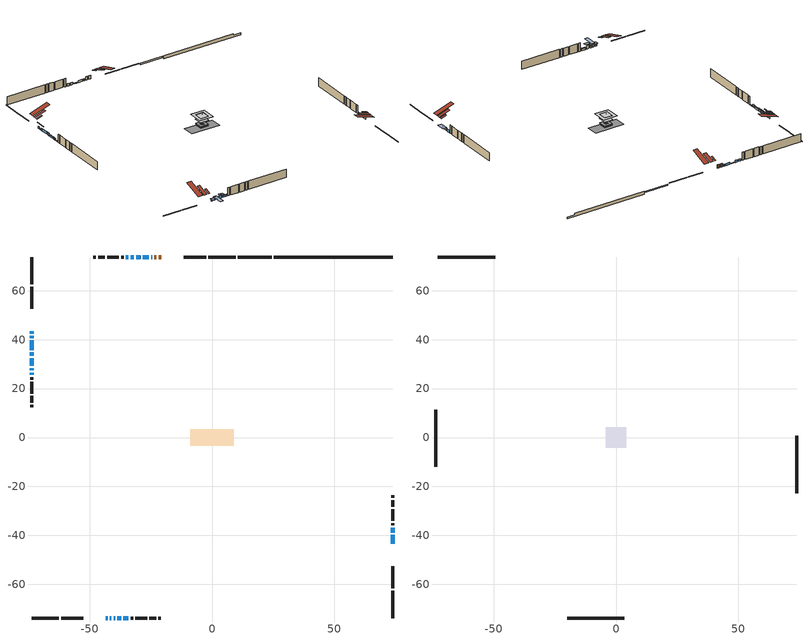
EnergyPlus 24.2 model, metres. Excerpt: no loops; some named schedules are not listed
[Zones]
conditioned space
 floor outside (Floor1 construction): -0.38,-0.38 -0.38,0.38 0.38,0.38 0.38,-0.38 z0.29
 floor outside (Floor2 construction): -0.91,-0.91 -0.91,0.91 0.91,0.91 0.91,-0.91 z0.29
 floor adiabatic (Floor7 construction): -2.33,-2.33 -2.33,2.33 2.33,2.33 2.33,-2.33 z0.29
 floor adiabatic (AdiabaticFloorConstruction): -2.52,-2.52 -2.52,2.52 2.52,2.52 2.52,-2.52 z2.73
 floor foundation (Slab1 construction): -8.8,-3.31 -8.8,3.31 8.8,3.31 8.8,-3.31 z-1.6
 floor foundation (Slab2 construction): -2.33,-2.33 -2.33,2.33 2.33,2.33 2.33,-2.33 z-0.61
 floor foundation (Slab3 construction): -2.44,-2.44 -2.44,2.44 2.44,2.44 2.44,-2.44 z0
 wall outside (RimJoist1 construction): 9.64,73.75 -1.51,73.75 / -73.75,-73.75 -62.6,-73.75 / -73.75,73.75 -73.75,62.6 / 73.75,-73.75 73.75,-62.6 z0.29:0.59
 wall outside (RimJoist2 construction): -2.44,73.75 -11.52,73.75 / -61.68,-73.75 -52.59,-73.75 / -73.75,61.68 -73.75,52.59 / 73.75,-61.68 73.75,-52.59 z0.29:0.59
 wall outside (AdiabaticWallConstruction 1): -20.66,73.75 -21.8,73.75 / -22.73,73.75 -23.54,73.75 z0.29:2.32
 wall outside (AdiabaticWallConstruction): -43.45,-73.75 -42.61,-73.75 / -73.75,41.51 -73.75,40.59 / -40.15,-73.75 -39.56,-73.75 z0.29:1.21; -41.69,-73.75 -41.08,-73.75 z0.29:1.97; -73.75,43.45 -73.75,42.44 / -24.46,73.75 -24.85,73.75 / -25.77,73.75 -28.29,73.75 / 73.75,-43.45 73.75,-39.79 / 73.75,-38.87 73.75,-36.85 / -31.97,73.75 -33.2,73.75 / -34.12,73.75 -35.21,73.75 z0.29:1.51; -73.75,39.67 -73.75,35.7 / -73.75,34.77 -73.75,33.4 z0.29:1.56; -73.75,32.47 -73.75,29.22 z0.29:1.1; -73.75,28.3 -73.75,27.43 z0.29:1.11; -29.21,73.75 -31.04,73.75 / -73.75,26.5 -73.75,25.59 z0.29:0.7; -38.63,-73.75 -37.11,-73.75 z0.29:2.32; -36.18,-73.75 -34.15,-73.75 z0.29:1.36
 wall outside (Wall1 construction): -36.13,73.75 -37.1,73.75 / -33.22,-73.75 -32.25,-73.75 / -73.75,24.66 -73.75,23.69 / 73.75,-35.93 73.75,-34.96 z0.29:5.17
 wall outside (Wall2 construction): -38.03,73.75 -42.84,73.75 / -31.32,-73.75 -26.51,-73.75 / -73.75,22.77 -73.75,17.95 / 73.75,-34.03 73.75,-29.22 z0.29:5.17
 wall outside (Wall3 construction): -43.77,73.75 -46.5,73.75 / -25.58,-73.75 -22.85,-73.75 / -73.75,17.03 -73.75,14.29 / 73.75,-28.29 73.75,-25.56 z0.29:5.17
 wall outside (Wall4 construction): -47.43,73.75 -48.44,73.75 / -21.92,-73.75 -20.92,-73.75 / -73.75,13.36 -73.75,12.36 / 73.75,-24.63 73.75,-23.62 z0.29:5.17
 wall foundation (FoundationWall1 construction): 25.29,73.75,-1.6 25.29,73.75,0.29 68.9,73.75,0.29 68.9,73.75,-0.57 73.75,73.75,-0.57 73.75,73.75,-1.6
 wall foundation (FoundationWall2 construction): 24.36,73.75 10.57,73.75 z-0.61:0.15
 window (WindowConstruction 14): -43.45,-73.75 -42.61,-73.75 z0.29:1.2
 window (WindowConstruction 6): -41.69,-73.75 -41.08,-73.75 z0.29:1.97
 window (WindowConstruction 7): -73.75,43.45 -73.75,42.44 z0.29:1.51
 window (WindowConstruction 8): -73.75,41.51 -73.75,40.59 z0.29:1.2
 window (WindowConstruction 9): -73.75,39.67 -73.75,35.7 z0.29:1.56
 window (WindowConstruction 10): -73.75,34.77 -73.75,33.4 z0.29:1.56
 window (WindowConstruction 11): -24.47,73.75 -24.85,73.75 z0.29:1.51
 window (WindowConstruction 12): -73.75,32.47 -73.75,29.22 z0.29:1.1
 window (WindowConstruction 13): -73.75,28.29 -73.75,27.43 z0.29:1.1
 window (WindowConstruction 15): -40.15,-73.75 -39.56,-73.75 z0.29:1.2
 window (WindowConstruction 16): -25.78,73.75 -28.29,73.75 z0.29:1.51
 window (WindowConstruction 17): -29.21,73.75 -31.04,73.75 z0.29:0.7
 window (WindowConstruction): 73.75,-43.45 73.75,-39.8 z0.29:1.51
 window (WindowConstruction 18): -73.75,26.5 -73.75,25.59 z0.29:0.7
 window (WindowConstruction 1): 73.75,-38.87 73.75,-36.85 z0.29:1.51
 window (WindowConstruction 2): -31.97,73.75 -33.2,73.75 z0.29:1.51
 window (WindowConstruction 3): -34.12,73.75 -35.2,73.75 z0.29:1.51
 window (WindowConstruction 4): -38.63,-73.75 -37.11,-73.75 z0.29:2.32
 window (WindowConstruction 5): -36.18,-73.75 -34.15,-73.75 z0.29:1.36
 door (Door): -20.66,73.75 -21.8,73.75 z0.29:2.32
 door (Door 1): -22.73,73.75 -23.54,73.75 z0.29:2.32
 ceiling adiabatic (AdiabaticFloorConstruction): 2.52,-2.52 2.52,2.52 -2.52,2.52 -2.52,-2.52 z2.73
 roof outside (Roof4 construction): -17.94,73.75,5.17 -17.94,67.14,7.37 -16.2,67.14,7.37 -16.2,73.75,5.17; -46.17,-73.75,5.17 -46.17,-67.14,7.37 -47.92,-67.14,7.37 -47.92,-73.75,5.17; -73.75,46.17,5.17 -67.14,46.17,7.37 -67.14,47.92,7.37 -73.75,47.92,5.17; 73.75,-46.17,5.17 67.14,-46.17,7.37 67.14,-47.92,7.37 73.75,-47.92,5.17
 roof outside (Roof5 construction): -19.73,73.75,5.17 -19.73,70.47,6.26 -18.87,70.47,6.26 -18.87,73.75,5.17; -44.38,-73.75,5.17 -44.38,-70.47,6.26 -45.25,-70.47,6.26 -45.25,-73.75,5.17; -73.75,44.38,5.17 -70.47,44.38,6.26 -70.47,45.25,6.26 -73.75,45.25,5.17; 73.75,-44.38,5.17 70.47,-44.38,6.26 70.47,-45.25,6.26 73.75,-45.25,5.17
attic - vented
 floor to conditioned space (Floor3 construction Reversed): -2.37,-2.37 -2.37,2.37 2.37,2.37 2.37,-2.37 z5.17
 floor to conditioned space (Floor4 construction Reversed): -0.91,-0.91 -0.91,0.91 0.91,0.91 0.91,-0.91 z5.17
 floor to conditioned space (Floor5 construction Reversed): -2.44,-2.44 -2.44,2.44 2.44,2.44 2.44,-2.44 z5.17
 floor to conditioned space (Floor6 construction Reversed): -4.2,-4.2 -4.2,4.2 4.2,4.2 4.2,-4.2 z5.17
 wall outside (Wall5 construction): -49.36,73.75 -72.82,73.75 / -19.99,-73.75 3.47,-73.75 / -73.75,11.43 -73.75,-12.03 / 73.75,-22.69 73.75,0.76 z0.29:5.17
 roof outside (Roof1 construction): -15.27,73.75,5.17 -15.27,63.07,8.73 -12.45,63.07,8.73 -12.45,73.75,5.17; -48.85,-73.75,5.17 -48.85,-63.07,8.73 -51.66,-63.07,8.73 -51.66,-73.75,5.17; -73.75,48.85,5.17 -63.07,48.85,8.73 -63.07,51.66,8.73 -73.75,51.66,5.17; 73.75,-48.85,5.17 63.07,-48.85,8.73 63.07,-51.66,8.73 73.75,-51.66,5.17
shading: -42.01,-73.75 -44.06,-73.75 -44.06,-75.58 -42.01,-75.58 z1.81; -40.47,-73.75 -42.3,-73.75 -42.3,-80.46 -40.47,-80.46 z2.58; -73.75,38.18 -73.75,43.92 -74.16,43.92 -74.16,38.18 z3.62; -73.75,35.4 -73.75,39.96 -74.05,39.96 -74.05,35.4 z1.86; -73.75,33.1 -73.75,35.07 -74.05,35.07 -74.05,33.1 z1.86; -73.75,28.92 -73.75,32.77 -74.21,32.77 -74.21,28.92 z1.4; -73.75,27.13 -73.75,28.59 -74.21,28.59 -74.21,27.13 z1.4; -39.1,-73.75 -40.61,-73.75 -40.61,-74.66 -39.1,-74.66 z1.66; -31.07,73.75 -29.18,73.75 -29.18,73.81 -31.07,73.81 z0.73; 73.75,-39.19 73.75,-44.06 76.19,-44.06 76.19,-39.19 z2.12; -73.75,25.56 -73.75,26.53 -73.81,26.53 -73.81,25.56 z0.73; -36.5,-73.75 -39.24,-73.75 -39.24,-75.27 -36.5,-75.27 z2.93; -33.95,-73.75 -36.38,-73.75 -36.38,-74.16 -33.95,-74.16 z1.56
[Building]
Building 1: Terrain=Suburbs
[Site:Location]
Fredericton_NB: Latitude {deg}=45.87; Longitude {deg}=-66.54; Time Zone {hr}=-4; Elevation {m}=21; Keep Site Location Information=Yes
[Site:GroundTemperature:Shallow]
1.40444, -0.745387, -0.917552, 0.102649, 4.19819, 8.27465, 11.8087, 14.0475, 14.2377, 12.4168, 8.97287, 5.02146
[Site:WaterMainsTemperature]
Calculation Method=Schedule; Temperature Schedule=mains temperature schedule
[Material] Roughness=Rough; Thermal Absorptance=0.9
Name | Thickness {m} | Conductivity {W/m-K} | Density {kg/m3} | Specific Heat {J/kg-K} | Solar Absorptance | Visible Absorptance
asphalt or fiberglass shingles | 0.00635 | 0.162714 | 1121.4 | 1465.45 | 0.4 | 0.4
ceiling loosefill ins | 0.0846667 | 0.0480833 | 16.02 | 1046.75 | 0.7 | 0.7
ceiling stud and cavity | 0.1397 | 0.103035 | 65.682 | 1177.47 | 0.7 | 0.7
ceiling stud and cavity 1 | 0.1397 | 1.58664 | 65.682 | 1177.47 | 0.7 | 0.7
ceiling stud and cavity 2 | 0.1397 | 0.0777816 | 65.682 | 1177.47 | 0.7 | 0.7
ceiling stud and cavity 3 | 0.1397 | 0.102768 | 65.682 | 1177.47 | 0.7 | 0.7
concrete 4.0 in. | 0.1016 | 1.803125 | 2242.8 | 837.4 | 0.7 | 0.7
concrete 8.0 in. | 0.2032 | 1.803125 | 2242.8 | 837.4 | 0.7 | 0.7
door material | 0.04445 | 0.053851 | 512.64 | 1214.23 | 0.7 | 0.7
door material 1 | 0.04445 | 0.188738 | 512.64 | 1214.23 | 0.7 | 0.7
exterior vertical ins | 0.00154248 | 0.029427 | 32.04 | 1214.23 | 0.7 | 0.7
exterior vertical ins 1 | 0.0255455 | 0.029427 | 32.04 | 1214.23 | 0.7 | 0.7
floor covering | 0.0127 | 0.0433444 | 54.468 | 1339.84 | 0.6 | 0.6
floor rigid ins | 0.051816 | 0.029427 | 32.04 | 1214.23 | 0.7 | 0.7
floor rigid ins 1; wall rigid ins | 0.512978 | 0.029427 | 32.04 | 1214.23 | 0.7 | 0.7
floor stud and cavity | 0.1397 | 0.953612 | 92.3553 | 1139.71 | 0.7 | 0.7
floor stud and cavity 1 | 0.1397 | 0.109401 | 92.3553 | 1139.71 | 0.7 | 0.7
floor stud and cavity 2 | 0.1397 | 0.110514 | 92.3553 | 1139.71 | 0.7 | 0.7
floor stud and cavity 3 | 0.1397 | 1.75129 | 37.0049 | 1207.88 | 0.7 | 0.7
furniture material conditioned space 1 | 0.1524 | 0.115458 | 640.8 | 1214.23 | 0.6 | 0.6
gypsum board | 0.0127 | 0.160291 | 801 | 837.4 | 0.6 | 0.6
gypsum board 1 | 0.0127 | 0.160291 | 801 | 837.4 | 0.7 | 0.7
osb sheathing 0.5 in. | 0.0127 | 0.115458 | 512.64 | 1214.23 | 0.7 | 0.7
osb sheathing 0.75 in. | 0.01905 | 0.115458 | 512.64 | 1214.23 | 0.7 | 0.7
osb sheathing 2.0 in. | 0.0508 | 0.115458 | 512.64 | 1214.23 | 0.7 | 0.7
rim joist stud and cavity | 0.0508 | 0.177588 | 50.32683 | 1063.81 | 0.6 | 0.6
rim joist stud and cavity 1 | 0.0508 | 0.0290657 | 125.044 | 1163.47 | 0.6 | 0.6
roof stud and cavity | 0.2032 | 0.116356 | 78.34581 | 1123.46 | 0.7 | 0.7
roof stud and cavity 1 | 0.2032 | 0.117901 | 78.34581 | 1123.46 | 0.7 | 0.7
wall stud and cavity | 0.1397 | 0.108982 | 139.0536 | 1170.24 | 0.7 | 0.7
wall stud and cavity 1 | 0.1397 | 0.0932297 | 139.0536 | 1170.24 | 0.7 | 0.7
wall stud and cavity 2 | 0.1397 | 0.0974674 | 139.0536 | 1170.24 | 0.7 | 0.7
wall stud and cavity 3 | 0.1397 | 0.10094 | 139.0536 | 1170.24 | 0.7 | 0.7
wall stud and cavity 4 | 0.0889 | 6.1454 | 50.32683 | 1063.81 | 0.6 | 0.6
wall stud and cavity 5 | 0.0889 | 0.380278 | 52.3479 | 1209.89 | 0.7 | 0.7
wall stud and cavity 6 | 0.0889 | 0.391764 | 83.0341 | 1211.67 | 0.7 | 0.7
wood siding | 0.0254 | 0.102417 | 544.68 | 1172.36 | 0.4 | 0.4
wood siding 1 | 0.00254 | 0.102417 | 544.68 | 1172.36 | 0.4 | 0.4
wood siding 2; wood siding 3; wood siding 4 | 0.0254 | 0.102417 | 544.68 | 1172.36 | 0.7 | 0.7
[WindowMaterial:SimpleGlazingSystem]
Name | U-Factor {W/m2-K} | Solar Heat Gain Coefficient
WindowMaterial | 2.904297 | 0.68
WindowMaterial 1 | 2.91338 | 0.63
WindowMaterial 10 | 2.927009 | 0.61
WindowMaterial 11 | 3.05533 | 0.44
WindowMaterial 12 | 4.86832 | 0.66
WindowMaterial 13 | 2.15764 | 0.45
WindowMaterial 14 | 2.95597 | 0.63
WindowMaterial 15 | 2.98209 | 0.6
WindowMaterial 16 | 4.51004 | 0.48
WindowMaterial 17 | 2.606202 | 0.41
WindowMaterial 18 | 2.217259 | 0.41
WindowMaterial 2 | 3.72136 | 0.69
WindowMaterial 3 | 3.80029 | 0.69
WindowMaterial 4 | 4.32891 | 0.68
WindowMaterial 5 | 2.90827 | 0.68
WindowMaterial 6 | 2.97868 | 0.55
WindowMaterial 7 | 4.925665 | 0.66
WindowMaterial 8 | 2.234293 | 0.59
WindowMaterial 9 | 2.09689 | 0.64
[Construction]
AdiabaticFloorConstruction: floor stud and cavity 3, floor rigid ins 1, osb sheathing 0.75 in., floor covering
AdiabaticWallConstruction: wood siding 3, wall rigid ins, wall stud and cavity 5, gypsum board
AdiabaticWallConstruction 1: wood siding 4, wall rigid ins, wall stud and cavity 5, gypsum board
Door: door material
Door 1: door material 1
Floor1 construction: floor stud and cavity, floor rigid ins, osb sheathing 0.75 in., floor covering
Floor2 construction: floor stud and cavity 1, floor rigid ins, osb sheathing 0.75 in., floor covering
Floor3 construction Reversed: gypsum board, ceiling stud and cavity, ceiling loosefill ins
Floor4 construction Reversed: gypsum board, ceiling stud and cavity 1, ceiling loosefill ins
Floor5 construction Reversed: gypsum board, ceiling stud and cavity 2
Floor6 construction Reversed: gypsum board, ceiling stud and cavity 3, ceiling loosefill ins
Floor7 construction: floor stud and cavity 2, floor rigid ins, osb sheathing 0.75 in., floor covering
FoundationWall1 construction; FoundationWall2 construction: concrete 8.0 in., gypsum board 1
furniture construction conditioned space 1: furniture material conditioned space 1
PartitionWallConstruction: gypsum board, wall stud and cavity 6, gypsum board
RimJoist1 construction: wood siding 2, rim joist stud and cavity
RimJoist2 construction: wood siding 2, osb sheathing 2.0 in., rim joist stud and cavity 1
Roof1 construction: asphalt or fiberglass shingles
Roof4 construction: asphalt or fiberglass shingles, osb sheathing 0.75 in., roof stud and cavity, gypsum board
Roof5 construction: asphalt or fiberglass shingles, osb sheathing 0.75 in., roof stud and cavity 1, gypsum board
Slab1 construction; Slab2 construction; Slab3 construction: concrete 4.0 in.
Wall1 construction: wood siding, osb sheathing 0.5 in., wall stud and cavity, gypsum board
Wall2 construction: wood siding, osb sheathing 0.5 in., wall stud and cavity 1, gypsum board
Wall3 construction: wood siding, osb sheathing 0.5 in., wall stud and cavity 2, gypsum board
Wall4 construction: wood siding, osb sheathing 0.5 in., wall stud and cavity 3, gypsum board
Wall5 construction: wood siding 1, wall stud and cavity 4
WindowConstruction: WindowMaterial
WindowConstruction 1: WindowMaterial 1
WindowConstruction 10: WindowMaterial 10
WindowConstruction 11: WindowMaterial 11
WindowConstruction 12: WindowMaterial 12
WindowConstruction 13: WindowMaterial 13
WindowConstruction 14: WindowMaterial 14
WindowConstruction 15: WindowMaterial 15
WindowConstruction 16: WindowMaterial 16
WindowConstruction 17: WindowMaterial 17
WindowConstruction 18: WindowMaterial 18
WindowConstruction 2: WindowMaterial 2
WindowConstruction 3: WindowMaterial 3
WindowConstruction 4: WindowMaterial 4
WindowConstruction 5: WindowMaterial 5
WindowConstruction 6: WindowMaterial 6
WindowConstruction 7: WindowMaterial 7
WindowConstruction 8: WindowMaterial 8
WindowConstruction 9: WindowMaterial 9
[Zone] Multiplier=1; Part of Total Floor Area=Yes
Name | Volume {m3}
attic - vented | 69.438
conditioned space | 975.5
[Space]
Name | Zone | Volume {m3}
attic - vented 1 | attic - vented | 69.438
conditioned space 1 | conditioned space | 975.5
[ZoneInfiltration:EffectiveLeakageArea]
infil attic - vented 1: Zone or Space=attic - vented 1; Schedule=Always On Discrete; Effective Air Leakage Area {cm2}=4807.2; Stack Coefficient=0.000586626; Wind Coefficient=1.63644e-05
[ZoneMixing]
whole house fan mix: Zone or Space=attic - vented; Schedule=Always On Continuous; Design Flow Rate Calculation Method=Flow/Zone; Design Flow Rate {m3/s}=0; Source Zone or Space=conditioned space
[SurfaceProperty:ExposedFoundationPerimeter] Exposed Perimeter Calculation Method=TotalExposedPerimeter
Name | Total Exposed Perimeter {m}
Slab1 | 48.463
Slab2 | 13.792
Slab3 | 11.125
[InternalMass] Zone or ZoneList=conditioned space; Space or SpaceList=conditioned space 1
Name | Construction | Surface Area {m2}
furniture mass conditioned space 1 | furniture construction conditioned space 1 | 85.2878
partition wall mass | PartitionWallConstruction | 191.48
[Lights]
interior lighting: Zone or ZoneList or Space or SpaceList=conditioned space 1; Schedule=interior lighting schedule; Design Level Calculation Method=LightingLevel; Lighting Level {W}=343.2; Return Air Fraction=0; Fraction Radiant=0.6; Fraction Visible=0.2; Fraction Replaceable=1
[People]
occupants: Zone or ZoneList or Space or SpaceList=conditioned space 1; Number of People Schedule=occupants schedule; Number of People Calculation Method=People; Number of People=3; Fraction Radiant=0.314171; Sensible Heat Fraction=0.56303; Activity Level Schedule=occupants activity schedule; Carbon Dioxide Generation Rate {m3/s-W}=0; Enable ASHRAE 55 Comfort Warnings=No; Mean Radiant Temperature Calculation Type=EnclosureAveraged
[ElectricEquipment] Zone or ZoneList or Space or SpaceList=conditioned space 1; Design Level Calculation Method=EquipmentLevel
Name | Schedule | Design Level {W} | Fraction Latent | Fraction Radiant | Fraction Lost
clothes dryer | clothes dryer schedule | 140.772 | 0.015 | 0.081 | 0.85
clothes washer | clothes washer schedule | 32.1985 | 0.03 | 0.162 | 0.7
cooking range | cooking range schedule | 215.147 | 0.08 | 0.432 | 0.2
dishwasher | dishwasher schedule | 66.8632 | 0.3 | 0.18 | 0.4
fridge | fridge schedule | 72.9452 | 0 | 0.6 | 0
mech vent bath fan 0 | mech vent bath fan 0 schedule | 50.2 | 0 | 0 | 1
mech vent bath fan 1 | mech vent bath fan 1 schedule | 50.2 | 0 | 0 | 1
mech vent house fan | mech vent house fan schedule | 0 | 0 | 0 | 1
mech vent house fan cfis | mech vent house fan cfis schedule | 0 | 0 | 0 | 0
misc plug loads | misc plug loads schedule | 494.7 | 0.045 | 0.513 | 0.1
whole house fan | Always On Discrete | 0 | 0 | 0 | 1
[OtherEquipment] Zone or ZoneList or Space or SpaceList=conditioned space 1; Design Level Calculation Method=EquipmentLevel
Name | Fuel Type | Schedule | Design Level {W} | Fraction Latent | Fraction Radiant | Fraction Lost
clothes dryer 1 | Electricity | clothes dryer schedule | 0 | 0.015 | 0.081 | 0.85
cooking range 1 | Electricity | cooking range schedule | 0 | 0.08 | 0.432 | 0.2
general water use latent | None | general water use schedule | 62.594 | 1 | 0 | 0
general water use sensible | None | general water use schedule | -61.6891 | 0 | 0.6 | 0
mech vent house fan latent load | None | Always On Discrete | 0 | 1 | 0 | 0
mech vent house fan sensible load | None | Always On Discrete | 0 | 0 | 0 | 0
water heater energy adjustment1 | Electricity | Always On Discrete | 0.01 | 0 | 0 | 1
[ZoneInfiltration:DesignFlowRate] Zone or ZoneList or Space or SpaceList=conditioned space 1; Schedule=Always On Discrete; Design Flow Rate Calculation Method=Flow/Zone; Design Flow Rate {m3/s}=0
infil flow; natural vent flow; whole house fan flow
[Foundation:Kiva] Initial Indoor Air Temperature {C}=18; Wall Depth Below Slab {m}=0.2032
Name | Wall Height Above Grade {m} | Custom Block Material Name 1 | Custom Block Depth 1 {m} | Custom Block X Position 1 {m} | Custom Block Z Position 1 {m}
Foundation Kiva 1 | 0.290017 | exterior vertical ins | 1.89 | 0.2159 | 0
Foundation Kiva 2 | 0.149992 | exterior vertical ins 1 | 0.759988 | 0.2159 | 0
Foundation Kiva 3 | 0.1016
[Foundation:Kiva:Settings]
Soil Conductivity {W/m-K}=0.849921; Soil Density {kg/m3}=1842.3; Soil Specific Heat {J/kg-K}=418.7; Ground Solar Absorptivity=0.9; Ground Thermal Absorptivity=0.9; Ground Surface Roughness {m}=0.03; Far-Field Width {m}=40; Deep-Ground Boundary Condition=ZeroFlux; Deep-Ground Depth {m}=40; Minimum Cell Dimension {m}=0.2; Maximum Cell Growth Coefficient=3; Simulation Timestep=Timestep
[Exterior:Lights]
exterior lighting: Schedule=exterior lighting schedule; Design Level {W}=75.6
[Schedule:Constant]
Name | Hourly Value
Always On Continuous; mech vent house fan schedule; mech vent house fan cfis schedule; Always On Discrete | 1
occupants activity schedule | 117.228
fridge schedule | 0
[Schedule:Week:Daily]
interior lighting schedule Week Rule - Jan1-Jan27: interior lighting schedule day, interior lighting schedule day, interior lighting schedule day, interior lighting schedule day, interior lighting schedule day, interior lighting schedule day, interior lighting schedule day, interior lighting schedule default day, interior lighting schedule default day, interior lighting schedule default day, interior lighting schedule default day, interior lighting schedule default day
interior lighting schedule Week Rule - Jan28-Feb3: interior lighting schedule day, interior lighting schedule day, interior lighting schedule day, interior lighting schedule day, interior lighting schedule day 1, interior lighting schedule day 1, interior lighting schedule day 1, interior lighting schedule default day, interior lighting schedule default day, interior lighting schedule default day, interior lighting schedule default day, interior lighting schedule default day
interior lighting schedule Week Rule - Feb4-Feb24: interior lighting schedule day 1, interior lighting schedule day 1, interior lighting schedule day 1, interior lighting schedule day 1, interior lighting schedule day 1, interior lighting schedule day 1, interior lighting schedule day 1, interior lighting schedule default day, interior lighting schedule default day, interior lighting schedule default day, interior lighting schedule default day, interior lighting schedule default day
interior lighting schedule Week Rule - Feb25-Mar3: interior lighting schedule day 1, interior lighting schedule day 1, interior lighting schedule day 1, interior lighting schedule day 1, interior lighting schedule day 2, interior lighting schedule day 2, interior lighting schedule day 2, interior lighting schedule default day, interior lighting schedule default day, interior lighting schedule default day, interior lighting schedule default day, interior lighting schedule default day
interior lighting schedule Week Rule - Mar4-Mar31: interior lighting schedule day 2, interior lighting schedule day 2, interior lighting schedule day 2, interior lighting schedule day 2, interior lighting schedule day 2, interior lighting schedule day 2, interior lighting schedule day 2, interior lighting schedule default day, interior lighting schedule default day, interior lighting schedule default day, interior lighting schedule default day, interior lighting schedule default day
interior lighting schedule Week Rule - Apr1-Apr28: interior lighting schedule day 3, interior lighting schedule day 3, interior lighting schedule day 3, interior lighting schedule day 3, interior lighting schedule day 3, interior lighting schedule day 3, interior lighting schedule day 3, interior lighting schedule default day, interior lighting schedule default day, interior lighting schedule default day, interior lighting schedule default day, interior lighting schedule default day
interior lighting schedule Week Rule - Apr29-May5: interior lighting schedule day 3, interior lighting schedule day 3, interior lighting schedule day 4, interior lighting schedule day 4, interior lighting schedule day 4, interior lighting schedule day 4, interior lighting schedule day 4, interior lighting schedule default day, interior lighting schedule default day, interior lighting schedule default day, interior lighting schedule default day, interior lighting schedule default day
interior lighting schedule Week Rule - May6-May26: interior lighting schedule day 4, interior lighting schedule day 4, interior lighting schedule day 4, interior lighting schedule day 4, interior lighting schedule day 4, interior lighting schedule day 4, interior lighting schedule day 4, interior lighting schedule default day, interior lighting schedule default day, interior lighting schedule default day, interior lighting schedule default day, interior lighting schedule default day
interior lighting schedule Week Rule - May27-Jun2: interior lighting schedule day 4, interior lighting schedule day 4, interior lighting schedule day 4, interior lighting schedule day 4, interior lighting schedule day 4, interior lighting schedule day 5, interior lighting schedule day 5, interior lighting schedule default day, interior lighting schedule default day, interior lighting schedule default day, interior lighting schedule default day, interior lighting schedule default day
interior lighting schedule Week Rule - Jun3-Jun30: interior lighting schedule day 5, interior lighting schedule day 5, interior lighting schedule day 5, interior lighting schedule day 5, interior lighting schedule day 5, interior lighting schedule day 5, interior lighting schedule day 5, interior lighting schedule default day, interior lighting schedule default day, interior lighting schedule default day, interior lighting schedule default day, interior lighting schedule default day
interior lighting schedule Week Rule - Jul1-Jul28: interior lighting schedule day 6, interior lighting schedule day 6, interior lighting schedule day 6, interior lighting schedule day 6, interior lighting schedule day 6, interior lighting schedule day 6, interior lighting schedule day 6, interior lighting schedule default day, interior lighting schedule default day, interior lighting schedule default day, interior lighting schedule default day, interior lighting schedule default day
interior lighting schedule Week Rule - Jul29-Aug4: interior lighting schedule day 6, interior lighting schedule day 6, interior lighting schedule day 6, interior lighting schedule day 7, interior lighting schedule day 7, interior lighting schedule day 7, interior lighting schedule day 7, interior lighting schedule default day, interior lighting schedule default day, interior lighting schedule default day, interior lighting schedule default day, interior lighting schedule default day
interior lighting schedule Week Rule - Aug5-Aug25: interior lighting schedule day 7, interior lighting schedule day 7, interior lighting schedule day 7, interior lighting schedule day 7, interior lighting schedule day 7, interior lighting schedule day 7, interior lighting schedule day 7, interior lighting schedule default day, interior lighting schedule default day, interior lighting schedule default day, interior lighting schedule default day, interior lighting schedule default day
interior lighting schedule Week Rule - Aug26-Sep1: interior lighting schedule day 7, interior lighting schedule day 7, interior lighting schedule day 7, interior lighting schedule day 7, interior lighting schedule day 7, interior lighting schedule day 7, interior lighting schedule day 8, interior lighting schedule default day, interior lighting schedule default day, interior lighting schedule default day, interior lighting schedule default day, interior lighting schedule default day
interior lighting schedule Week Rule - Sep2-Sep29: interior lighting schedule day 8, interior lighting schedule day 8, interior lighting schedule day 8, interior lighting schedule day 8, interior lighting schedule day 8, interior lighting schedule day 8, interior lighting schedule day 8, interior lighting schedule default day, interior lighting schedule default day, interior lighting schedule default day, interior lighting schedule default day, interior lighting schedule default day
interior lighting schedule Week Rule - Sep30-Oct6: interior lighting schedule day 8, interior lighting schedule day 9, interior lighting schedule day 9, interior lighting schedule day 9, interior lighting schedule day 9, interior lighting schedule day 9, interior lighting schedule day 9, interior lighting schedule default day, interior lighting schedule default day, interior lighting schedule default day, interior lighting schedule default day, interior lighting schedule default day
interior lighting schedule Week Rule - Oct7-Oct27: interior lighting schedule day 9, interior lighting schedule day 9, interior lighting schedule day 9, interior lighting schedule day 9, interior lighting schedule day 9, interior lighting schedule day 9, interior lighting schedule day 9, interior lighting schedule default day, interior lighting schedule default day, interior lighting schedule default day, interior lighting schedule default day, interior lighting schedule default day
interior lighting schedule Week Rule - Oct28-Nov3: interior lighting schedule day 9, interior lighting schedule day 9, interior lighting schedule day 9, interior lighting schedule day 9, interior lighting schedule day 10, interior lighting schedule day 10, interior lighting schedule day 10, interior lighting schedule default day, interior lighting schedule default day, interior lighting schedule default day, interior lighting schedule default day, interior lighting schedule default day
interior lighting schedule Week Rule - Nov4-Nov24: interior lighting schedule day 10, interior lighting schedule day 10, interior lighting schedule day 10, interior lighting schedule day 10, interior lighting schedule day 10, interior lighting schedule day 10, interior lighting schedule day 10, interior lighting schedule default day, interior lighting schedule default day, interior lighting schedule default day, interior lighting schedule default day, interior lighting schedule default day
interior lighting schedule Week Rule - Nov25-Dec1: interior lighting schedule day 10, interior lighting schedule day 10, interior lighting schedule day 10, interior lighting schedule day 10, interior lighting schedule day 10, interior lighting schedule day 10, interior lighting schedule day 11, interior lighting schedule default day, interior lighting schedule default day, interior lighting schedule default day, interior lighting schedule default day, interior lighting schedule default day
interior lighting schedule Week Rule - Dec2-Dec31: interior lighting schedule day 11, interior lighting schedule day 11, interior lighting schedule day 11, interior lighting schedule day 11, interior lighting schedule day 11, interior lighting schedule day 11, interior lighting schedule day 11, interior lighting schedule default day, interior lighting schedule default day, interior lighting schedule default day, interior lighting schedule default day, interior lighting schedule default day
occupants schedule Week Rule - Jan1-Dec31: occupants schedule day, occupants schedule day, occupants schedule day, occupants schedule day, occupants schedule day, occupants schedule day, occupants schedule day, occupants schedule default day, occupants schedule default day, occupants schedule default day, occupants schedule default day, occupants schedule default day
clothes dryer schedule Week Rule - Jan1-Dec31: clothes dryer schedule day, clothes dryer schedule day, clothes dryer schedule day, clothes dryer schedule day, clothes dryer schedule day, clothes dryer schedule day, clothes dryer schedule day, clothes dryer schedule default day, clothes dryer schedule default day, clothes dryer schedule default day, clothes dryer schedule default day, clothes dryer schedule default day
clothes washer schedule Week Rule - Jan1-Dec31: clothes washer schedule day, clothes washer schedule day, clothes washer schedule day, clothes washer schedule day, clothes washer schedule day, clothes washer schedule day, clothes washer schedule day, clothes washer schedule default day, clothes washer schedule default day, clothes washer schedule default day, clothes washer schedule default day, clothes washer schedule default day
cooking range schedule Week Rule - Jan1-Dec31: cooking range schedule day, cooking range schedule day, cooking range schedule day, cooking range schedule day, cooking range schedule day, cooking range schedule day, cooking range schedule day, cooking range schedule default day, cooking range schedule default day, cooking range schedule default day, cooking range schedule default day, cooking range schedule default day
dishwasher schedule Week Rule - Jan1-Dec31: dishwasher schedule day, dishwasher schedule day, dishwasher schedule day, dishwasher schedule day, dishwasher schedule day, dishwasher schedule day, dishwasher schedule day, dishwasher schedule default day, dishwasher schedule default day, dishwasher schedule default day, dishwasher schedule default day, dishwasher schedule default day
mech vent bath fan 0 schedule Week Rule - Jan1-Dec31: mech vent bath fan 0 schedule day, mech vent bath fan 0 schedule day, mech vent bath fan 0 schedule day, mech vent bath fan 0 schedule day, mech vent bath fan 0 schedule day, mech vent bath fan 0 schedule day, mech vent bath fan 0 schedule day, mech vent bath fan 0 schedule default day, mech vent bath fan 0 schedule default day, mech vent bath fan 0 schedule default day, mech vent bath fan 0 schedule default day, mech vent bath fan 0 schedule default day
mech vent bath fan 1 schedule Week Rule - Jan1-Dec31: mech vent bath fan 1 schedule day, mech vent bath fan 1 schedule day, mech vent bath fan 1 schedule day, mech vent bath fan 1 schedule day, mech vent bath fan 1 schedule day, mech vent bath fan 1 schedule day, mech vent bath fan 1 schedule day, mech vent bath fan 1 schedule default day, mech vent bath fan 1 schedule default day, mech vent bath fan 1 schedule default day, mech vent bath fan 1 schedule default day, mech vent bath fan 1 schedule default day
misc plug loads schedule Week Rule - Jan1-Dec31: misc plug loads schedule day, misc plug loads schedule day, misc plug loads schedule day, misc plug loads schedule day, misc plug loads schedule day, misc plug loads schedule day, misc plug loads schedule day, misc plug loads schedule default day, misc plug loads schedule default day, misc plug loads schedule default day, misc plug loads schedule default day, misc plug loads schedule default day
[Schedule:Year]
interior lighting schedule: interior lighting schedule Week Rule - Jan1-Jan27, 1, 1, 1, 27, interior lighting schedule Week Rule - Jan28-Feb3, 1, 28, 2, 3, interior lighting schedule Week Rule - Feb4-Feb24, 2, 4, 2, 24, interior lighting schedule Week Rule - Feb25-Mar3, 2, 25, 3, 3, interior lighting schedule Week Rule - Mar4-Mar31, 3, 4, 3, 31, interior lighting schedule Week Rule - Apr1-Apr28, 4, 1, 4, 28, interior lighting schedule Week Rule - Apr29-May5, 4, 29, 5, 5, interior lighting schedule Week Rule - May6-May26, 5, 6, 5, 26, interior lighting schedule Week Rule - May27-Jun2, 5, 27, 6, 2, interior lighting schedule Week Rule - Jun3-Jun30, 6, 3, 6, 30, interior lighting schedule Week Rule - Jul1-Jul28, 7, 1, 7, 28, interior lighting schedule Week Rule - Jul29-Aug4, 7, 29, 8, 4, interior lighting schedule Week Rule - Aug5-Aug25, 8, 5, 8, 25, interior lighting schedule Week Rule - Aug26-Sep1, 8, 26, 9, 1, interior lighting schedule Week Rule - Sep2-Sep29, 9, 2, 9, 29, interior lighting schedule Week Rule - Sep30-Oct6, 9, 30, 10, 6, interior lighting schedule Week Rule - Oct7-Oct27, 10, 7, 10, 27, interior lighting schedule Week Rule - Oct28-Nov3, 10, 28, 11, 3, interior lighting schedule Week Rule - Nov4-Nov24, 11, 4, 11, 24, interior lighting schedule Week Rule - Nov25-Dec1, 11, 25, 12, 1, interior lighting schedule Week Rule - Dec2-Dec31, 12, 2, 12, 31
occupants schedule: occupants schedule Week Rule - Jan1-Dec31, 1, 1, 12, 31
clothes dryer schedule: clothes dryer schedule Week Rule - Jan1-Dec31, 1, 1, 12, 31
clothes washer schedule: clothes washer schedule Week Rule - Jan1-Dec31, 1, 1, 12, 31
cooking range schedule: cooking range schedule Week Rule - Jan1-Dec31, 1, 1, 12, 31
dishwasher schedule: dishwasher schedule Week Rule - Jan1-Dec31, 1, 1, 12, 31
mech vent bath fan 0 schedule: mech vent bath fan 0 schedule Week Rule - Jan1-Dec31, 1, 1, 12, 31
mech vent bath fan 1 schedule: mech vent bath fan 1 schedule Week Rule - Jan1-Dec31, 1, 1, 12, 31
misc plug loads schedule: misc plug loads schedule Week Rule - Jan1-Dec31, 1, 1, 12, 31
general water use schedule: general water use schedule Week Rule - Jan1-Dec31, 1, 1, 12, 31
exterior lighting schedule: exterior lighting schedule Week Rule - Jan1-Jan27, 1, 1, 1, 27, exterior lighting schedule Week Rule - Jan28-Feb3, 1, 28, 2, 3, exterior lighting schedule Week Rule - Feb4-Feb24, 2, 4, 2, 24, exterior lighting schedule Week Rule - Feb25-Mar3, 2, 25, 3, 3, exterior lighting schedule Week Rule - Mar4-Mar31, 3, 4, 3, 31, exterior lighting schedule Week Rule - Apr1-Apr28, 4, 1, 4, 28, exterior lighting schedule Week Rule - Apr29-May5, 4, 29, 5, 5, exterior lighting schedule Week Rule - May6-May26, 5, 6, 5, 26, exterior lighting schedule Week Rule - May27-Jun2, 5, 27, 6, 2, exterior lighting schedule Week Rule - Jun3-Jun30, 6, 3, 6, 30, exterior lighting schedule Week Rule - Jul1-Jul28, 7, 1, 7, 28, exterior lighting schedule Week Rule - Jul29-Aug4, 7, 29, 8, 4, exterior lighting schedule Week Rule - Aug5-Aug25, 8, 5, 8, 25, exterior lighting schedule Week Rule - Aug26-Sep1, 8, 26, 9, 1, exterior lighting schedule Week Rule - Sep2-Sep29, 9, 2, 9, 29, exterior lighting schedule Week Rule - Sep30-Oct6, 9, 30, 10, 6, exterior lighting schedule Week Rule - Oct7-Oct27, 10, 7, 10, 27, exterior lighting schedule Week Rule - Oct28-Nov3, 10, 28, 11, 3, exterior lighting schedule Week Rule - Nov4-Nov24, 11, 4, 11, 24, exterior lighting schedule Week Rule - Nov25-Dec1, 11, 25, 12, 1, exterior lighting schedule Week Rule - Dec2-Dec31, 12, 2, 12, 31
[Schedule:Compact]
mains temperature schedule: Through: 01/01, For: AllDays, Until: 24:00, 6.14222, Through: 01/02, For: AllDays, Until: 24:00, 6.07056, Through: 01/03, For: AllDays, Until: 24:00, 6.00056, Through: 01/04, For: AllDays, Until: 24:00, 5.93111, Through: 01/05, For: AllDays, Until: 24:00, 5.86333, Through: 01/06, For: AllDays, Until: 24:00, 5.79611, Through: 01/07, For: AllDays, Until: 24:00, 5.73056, Through: 01/08, For: AllDays, Until: 24:00, 5.66611, Through: 01/09, For: AllDays, Until: 24:00, 5.60278, Through: 01/10, For: AllDays, Until: 24:00, 5.54056, Through: 01/11, For: AllDays, Until: 24:00, 5.48, Through: 01/12, For: AllDays, Until: 24:00, 5.42056, Through: 01/13, For: AllDays, Until: 24:00, 5.36222, Through: 01/14, For: AllDays, Until: 24:00, 5.30556, Through: 01/15, For: AllDays, Until: 24:00, 5.25, Through: 01/16, For: AllDays, Until: 24:00, 5.19611, Through: 01/17, For: AllDays, Until: 24:00, 5.14333, Through: 01/18, For: AllDays, Until: 24:00, 5.09167, Through: 01/19, For: AllDays, Until: 24:00, 5.04167, Through: 01/20, For: AllDays, Until: 24:00, 4.99333, Through: 01/21, For: AllDays, Until: 24:00, 4.94611, Through: 01/22, For: AllDays, Until: 24:00, 4.90056, Through: 01/23, For: AllDays, Until: 24:00, 4.85611, Through: 01/24, For: AllDays, Until: 24:00, 4.81389, Through: 01/25, For: AllDays, Until: 24:00, 4.77222, Through: 01/26, For: AllDays, Until: 24:00, 4.73278, Through: 01/27, For: AllDays, Until: 24:00, 4.69444, Through: 01/28, For: AllDays, Until: 24:00, 4.65778, Through: 01/29, For: AllDays, Until: 24:00, 4.62278, Through: 01/30, For: AllDays, Until: 24:00, 4.58889, Through: 01/31, For: AllDays, Until: 24:00, 4.55667, Through: 02/01, For: AllDays, Until: 24:00, 4.52611, Through: 02/02, For: AllDays, Until: 24:00, 4.49722, Through: 02/03, For: AllDays, Until: 24:00, 4.47, Through: 02/04, For: AllDays, Until: 24:00, 4.44389, Through: 02/05, For: AllDays, Until: 24:00, 4.42, Through: 02/06, For: AllDays, Until: 24:00, 4.39722, Through: 02/07, For: AllDays, Until: 24:00, 4.37611, Through: 02/08, For: AllDays, Until: 24:00, 4.35722, Through: 02/09, For: AllDays, Until: 24:00, 4.33944, Through: 02/10, For: AllDays, Until: 24:00, 4.32333, Through: 02/11, For: AllDays, Until: 24:00, 4.30889, Through: 02/12, For: AllDays, Until: 24:00, 4.29556, Through: 02/13, For: AllDays, Until: 24:00, 4.28444, Through: 02/14, For: AllDays, Until: 24:00, 4.275, Through: 02/15, For: AllDays, Until: 24:00, 4.26722, Through: 02/16, For: AllDays, Until: 24:00, 4.26056, Through: 02/17, For: AllDays, Until: 24:00, 4.25611, Through: 02/18, For: AllDays, Until: 24:00, 4.25333, Through: 02/19, For: AllDays, Until: 24:00, 4.25167, Through: 02/20, For: AllDays, Until: 24:00, 4.25222, Through: 02/21, For: AllDays, Until: 24:00, 4.25389, Through: 02/22, For: AllDays, Until: 24:00, 4.25778, Through: 02/23, For: AllDays, Until: 24:00, 4.26278, Through: 02/24, For: AllDays, Until: 24:00, 4.27, Through: 02/25, For: AllDays, Until: 24:00, 4.27833, Through: 02/26, For: AllDays, Until: 24:00, 4.28889, Through: 02/27, For: AllDays, Until: 24:00, 4.30056, Through: 02/28, For: AllDays, Until: 24:00, 4.31389, Through: 03/01, For: AllDays, Until: 24:00, 4.32944, Through: 03/02, For: AllDays, Until: 24:00, 4.34611, Through: 03/03, For: AllDays, Until: 24:00, 4.36444, Through: 03/04, For: AllDays, Until: 24:00, 4.38444, Through: 03/05, For: AllDays, Until: 24:00, 4.40611, Through: 03/06, For: AllDays, Until: 24:00, 4.42944, Through: 03/07, For: AllDays, Until: 24:00, 4.45389, Through: 03/08, For: AllDays, Until: 24:00, 4.48056, Through: 03/09, For: AllDays, Until: 24:00, 4.50833, Through: 03/10, For: AllDays, Until: 24:00, 4.53778, Through: 03/11, For: AllDays, Until: 24:00, 4.56889, Through: 03/12, For: AllDays, Until: 24:00, 4.60167, Through: 03/13, For: AllDays, Until: 24:00, 4.63611, Through: 03/14, For: AllDays, Until: 24:00, 4.67167, Through: 03/15, For: AllDays, Until: 24:00, 4.70889, Through: 03/16, For: AllDays, Until: 24:00, 4.74778, Through: 03/17, For: AllDays, Until: 24:00, 4.78833, Through: 03/18, For: AllDays, Until: 24:00, 4.83, Through: 03/19, For: AllDays, Until: 24:00, 4.87333, Through: 03/20, For: AllDays, Until: 24:00, 4.91833, Through: 03/21, For: AllDays, Until: 24:00, 4.96444, Through: 03/22, For: AllDays, Until: 24:00, 5.01222, Through: 03/23, For: AllDays, Until: 24:00, 5.06111, Through: 03/24, For: AllDays, Until: 24:00, 5.11167, Through: 03/25, For: AllDays, Until: 24:00, 5.16389, Through: 03/26, For: AllDays, Until: 24:00, 5.21722, Through: 03/27, For: AllDays, Until: 24:00, 5.27167, Through: 03/28, For: AllDays, Until: 24:00, 5.32778, Through: 03/29, For: AllDays, Until: 24:00, 5.385, Through: 03/30, For: AllDays, Until: 24:00, 5.44389, Through: 03/31, For: AllDays, Until: 24:00, 5.50333, Through: 04/01, For: AllDays, Until: 24:00, 5.565, Through: 04/02, For: AllDays, Until: 24:00, 5.62722, Through: 04/03, For: AllDays, Until: 24:00, 5.69111, Through: 04/04, For: AllDays, Until: 24:00, 5.75611, Through: 04/05, For: AllDays, Until: 24:00, 5.82222, Through: 04/06, For: AllDays, Until: 24:00, 5.88944, Through: 04/07, For: AllDays, Until: 24:00, 5.95833, Through: 04/08, For: AllDays, Until: 24:00, 6.02778, Through: 04/09, For: AllDays, Until: 24:00, 6.09833, Through: 04/10, For: AllDays, Until: 24:00, 6.17056, Through: 04/11, For: AllDays, Until: 24:00, 6.24333, Through: 04/12, For: AllDays, Until: 24:00, 6.31778, Through: 04/13, For: AllDays, Until: 24:00, 6.39278, Through: 04/14, For: AllDays, Until: 24:00, 6.46889, Through: 04/15, For: AllDays, Until: 24:00, 6.54611, Through: 04/16, For: AllDays, Until: 24:00, 6.62389, Through: 04/17, For: AllDays, Until: 24:00, 6.70278, Through: 04/18, For: AllDays, Until: 24:00, 6.78278, Through: 04/19, For: AllDays, Until: 24:00, 6.86389, Through: 04/20, For: AllDays, Until: 24:00, 6.94556, Through: 04/21, For: AllDays, Until: 24:00, 7.02833, Through: 04/22, For: AllDays, Until: 24:00, 7.11167, Through: 04/23, For: AllDays, Until: 24:00, 7.19556, Through: 04/24, For: AllDays, Until: 24:00, 7.28056, Through: 04/25, For: AllDays, Until: 24:00, 7.36667, Through: 04/26, For: AllDays, Until: 24:00, 7.45333, Through: 04/27, For: AllDays, Until: 24:00, 7.54056, Through: 04/28, For: AllDays, Until: 24:00, 7.62833, Through: 04/29, For: AllDays, Until: 24:00, 7.71667, Through: 04/30, For: AllDays, Until: 24:00, 7.80611, Through: 05/01, For: AllDays, Until: 24:00, 7.89556, Through: 05/02, For: AllDays, Until: 24:00, 7.98611, Through: 05/03, For: AllDays, Until: 24:00, 8.07667, Through: 05/04, For: AllDays, Until: 24:00, 8.16833, Through: 05/05, For: AllDays, Until: 24:00, 8.26, Through: 05/06, For: AllDays, Until: 24:00, 8.35222, Through: 05/07, For: AllDays, Until: 24:00, 8.445, Through: 05/08, For: AllDays, Until: 24:00, 8.53833, Through: 05/09, For: AllDays, Until: 24:00, 8.63222, Through: 05/10, For: AllDays, Until: 24:00, 8.72611, Through: 05/11, For: AllDays, Until: 24:00, 8.82, Through: 05/12, For: AllDays, Until: 24:00, 8.915, Through: 05/13, For: AllDays, Until: 24:00, 9.00944, Through: 05/14, For: AllDays, Until: 24:00, 9.10444, Through: 05/15, For: AllDays, Until: 24:00, 9.2, Through: 05/16, For: AllDays, Until: 24:00, 9.29556, Through: 05/17, For: AllDays, Until: 24:00, 9.39111, Through: 05/18, For: AllDays, Until: 24:00, 9.48667, Through: 05/19, For: AllDays, Until: 24:00, 9.58278, Through: 05/20, For: AllDays, Until: 24:00, 9.67889, Through: 05/21, For: AllDays, Until: 24:00, 9.77444, Through: 05/22, For: AllDays, Until: 24:00, 9.87056, Through: 05/23, For: AllDays, Until: 24:00, 9.96667, Through: 05/24, For: AllDays, Until: 24:00, 10.0628, Through: 05/25, For: AllDays, Until: 24:00, 10.1583, Through: 05/26, For: AllDays, Until: 24:00, 10.2544, Through: 05/27, For: AllDays, Until: 24:00, 10.35, Through: 05/28, For: AllDays, Until: 24:00, 10.4456, Through: 05/29, For: AllDays, Until: 24:00, 10.5406, Through: 05/30, For: AllDays, Until: 24:00, 10.6361, Through: 05/31, For: AllDays, Until: 24:00, 10.7306, Through: 06/01, For: AllDays, Until: 24:00, 10.8256, Through: 06/02, For: AllDays, Until: 24:00, 10.92, Through: 06/03, For: AllDays, Until: 24:00, 11.0139, Through: 06/04, For: AllDays, Until: 24:00, 11.1072, Through: 06/05, For: AllDays, Until: 24:00, 11.2006, Through: 06/06, For: AllDays, Until: 24:00, 11.2933, Through: 06/07, For: AllDays, Until: 24:00, 11.3861, Through: 06/08, For: AllDays, Until: 24:00, 11.4778, Through: 06/09, For: AllDays, Until: 24:00, 11.5694, Through: 06/10, For: AllDays, Until: 24:00, 11.6606, Through: 06/11, For: AllDays, Until: 24:00, 11.7506, Through: 06/12, For: AllDays, Until: 24:00, 11.8406, Through: 06/13, For: AllDays, Until: 24:00, 11.93, Through: 06/14, For: AllDays, Until: 24:00, 12.0183, Through: 06/15, For: AllDays, Until: 24:00, 12.1067, Through: 06/16, For: AllDays, Until: 24:00, 12.1939, Through: 06/17, For: AllDays, Until: 24:00, 12.2806, Through: 06/18, For: AllDays, Until: 24:00, 12.3661, Through: 06/19, For: AllDays, Until: 24:00, 12.4517, Through: 06/20, For: AllDays, Until: 24:00, 12.5356, Through: 06/21, For: AllDays, Until: 24:00, 12.6194, Through: 06/22, For: AllDays, Until: 24:00, 12.7022, Through: 06/23, For: AllDays, Until: 24:00, 12.7839, Through: 06/24, For: AllDays, Until: 24:00, 12.865, Through: 06/25, For: AllDays, Until: 24:00, 12.945, Through: 06/26, For: AllDays, Until: 24:00, 13.0244, Through: 06/27, For: AllDays, Until: 24:00, 13.1028, Through: 06/28, For: AllDays, Until: 24:00, 13.18, Through: 06/29, For: AllDays, Until: 24:00, 13.2561, Through: 06/30, For: AllDays, Until: 24:00, 13.3311, Through: 07/01, For: AllDays, Until: 24:00, 13.4056, Through: 07/02, For: AllDays, Until: 24:00, 13.4789, Through: 07/03, For: AllDays, Until: 24:00, 13.5511, Through: 07/04, For: AllDays, Until: 24:00, 13.6217, Through: 07/05, For: AllDays, Until: 24:00, 13.6917, Through: 07/06, For: AllDays, Until: 24:00, 13.7606, Through: 07/07, For: AllDays, Until: 24:00, 13.8278, Through: 07/08, For: AllDays, Until: 24:00, 13.8944, Through: 07/09, For: AllDays, Until: 24:00, 13.9594, Through: 07/10, For: AllDays, Until: 24:00, 14.0233, Through: 07/11, For: AllDays, Until: 24:00, 14.0861, Through: 07/12, For: AllDays, Until: 24:00, 14.1478, Through: 07/13, For: AllDays, Until: 24:00, 14.2078, Through: 07/14, For: AllDays, Until: 24:00, 14.2667, Through: 07/15, For: AllDays, Until: 24:00, 14.3244, Through: 07/16, For: AllDays, Until: 24:00, 14.3806, Through: 07/17, For: AllDays, Until: 24:00, 14.4356, Through: 07/18, For: AllDays, Until: 24:00, 14.4889, Through: 07/19, For: AllDays, Until: 24:00, 14.5411, Through: 07/20, For: AllDays, Until: 24:00, 14.5917, Through: 07/21, For: AllDays, Until: 24:00, 14.6411, Through: 07/22, For: AllDays, Until: 24:00, 14.6889, Through: 07/23, For: AllDays, Until: 24:00, 14.7356, Through: 07/24, For: AllDays, Until: 24:00, 14.7806, Through: 07/25, For: AllDays, Until: 24:00, 14.8239, Through: 07/26, For: AllDays, Until: 24:00, 14.8661, Through: 07/27, For: AllDays, Until: 24:00, 14.9067, Through: 07/28, For: AllDays, Until: 24:00, 14.9456, Through: 07/29, For: AllDays, Until: 24:00, 14.9833, Through: 07/30, For: AllDays, Until: 24:00, 15.0194, Through: 07/31, For: AllDays, Until: 24:00, 15.0539, Through: 08/01, For: AllDays, Until: 24:00, 15.0867, Through: 08/02, For: AllDays, Until: 24:00, 15.1183, Through: 08/03, For: AllDays, Until: 24:00, 15.1483, Through: 08/04, For: AllDays, Until: 24:00, 15.1761, Through: 08/05, For: AllDays, Until: 24:00, 15.2028, Through: 08/06, For: AllDays, Until: 24:00, 15.2283, Through: 08/07, For: AllDays, Until: 24:00, 15.2517, Through: 08/08, For: AllDays, Until: 24:00, 15.2733, Through: 08/09, For: AllDays, Until: 24:00, 15.2939, Through: 08/10, For: AllDays, Until: 24:00, 15.3122, Through: 08/11, For: AllDays, Until: 24:00, 15.3294, Through: 08/12, For: AllDays, Until: 24:00, 15.345, Through: 08/13, For: AllDays, Until: 24:00, 15.3583, Through: 08/14, For: AllDays, Until: 24:00, 15.3706, Through: 08/15, For: AllDays, Until: 24:00, 15.3811, Through: 08/16, For: AllDays, Until: 24:00, 15.39, Through: 08/17, For: AllDays, Until: 24:00, 15.3972, Through: 08/18, For: AllDays, Until: 24:00, 15.4028, Through: 08/19, For: AllDays, Until: 24:00, 15.4067, Through: 08/20, For: AllDays, Until: 24:00, 15.4089, Through: 08/21, For: AllDays, Until: 24:00, 15.4094, Through: 08/22, For: AllDays, Until: 24:00, 15.4083, Through: 08/23, For: AllDays, Until: 24:00, 15.4056, Through: 08/24, For: AllDays, Until: 24:00, 15.4017, Through: 08/25, For: AllDays, Until: 24:00, 15.3956, Through: 08/26, For: AllDays, Until: 24:00, 15.3878, Through: 08/27, For: AllDays, Until: 24:00, 15.3783, Through: 08/28, For: AllDays, Until: 24:00, 15.3672, Through: 08/29, For: AllDays, Until: 24:00, 15.355, Through: 08/30, For: AllDays, Until: 24:00, 15.3406, Through: 08/31, For: AllDays, Until: 24:00, 15.325, Through: 09/01, For: AllDays, Until: 24:00, 15.3072, Through: 09/02, For: AllDays, Until: 24:00, 15.2883, Through: 09/03, For: AllDays, Until: 24:00, 15.2678, Through: 09/04, For: AllDays, Until: 24:00, 15.245, Through: 09/05, For: AllDays, Until: 24:00, 15.2211, Through: 09/06, For: AllDays, Until: 24:00, 15.1956, Through: 09/07, For: AllDays, Until: 24:00, 15.1689, Through: 09/08, For: AllDays, Until: 24:00, 15.14, Through: 09/09, For: AllDays, Until: 24:00, 15.1094, Through: 09/10, For: AllDays, Until: 24:00, 15.0778, Through: 09/11, For: AllDays, Until: 24:00, 15.0444, Through: 09/12, For: AllDays, Until: 24:00, 15.0094, Through: 09/13, For: AllDays, Until: 24:00, 14.9728, Through: 09/14, For: AllDays, Until: 24:00, 14.935, Through: 09/15, For: AllDays, Until: 24:00, 14.8956, Through: 09/16, For: AllDays, Until: 24:00, 14.8544, Through: 09/17, For: AllDays, Until: 24:00, 14.8122, Through: 09/18, For: AllDays, Until: 24:00, 14.7683, Through: 09/19, For: AllDays, Until: 24:00, 14.7228, Through: 09/20, For: AllDays, Until: 24:00, 14.6756, Through: 09/21, For: AllDays, Until: 24:00, 14.6278, Through: 09/22, For: AllDays, Until: 24:00, 14.5778, Through: 09/23, For: AllDays, Until: 24:00, 14.5267, Through: 09/24, For: AllDays, Until: 24:00, 14.4739, Through: 09/25, For: AllDays, Until: 24:00, 14.42, Through: 09/26, For: AllDays, Until: 24:00, 14.365, Through: 09/27, For: AllDays, Until: 24:00, 14.3083, Through: 09/28, For: AllDays, Until: 24:00, 14.2506, Through: 09/29, For: AllDays, Until: 24:00, 14.1911, Through: 09/30, For: AllDays, Until: 24:00, 14.1306, Through: 10/01, For: AllDays, Until: 24:00, 14.0689, Through: 10/02, For: AllDays, Until: 24:00, 14.0056, Through: 10/03, For: AllDays, Until: 24:00, 13.9417, Through: 10/04, For: AllDays, Until: 24:00, 13.8761, Through: 10/05, For: AllDays, Until: 24:00, 13.8094, Through: 10/06, For: AllDays, Until: 24:00, 13.7417, Through: 10/07, For: AllDays, Until: 24:00, 13.6722, Through: 10/08, For: AllDays, Until: 24:00, 13.6022, Through: 10/09, For: AllDays, Until: 24:00, 13.5311, Through: 10/10, For: AllDays, Until: 24:00, 13.4583, Through: 10/11, For: AllDays, Until: 24:00, 13.385, Through: 10/12, For: AllDays, Until: 24:00, 13.3106, Through: 10/13, For: AllDays, Until: 24:00, 13.235, Through: 10/14, For: AllDays, Until: 24:00, 13.1583, Through: 10/15, For: AllDays, Until: 24:00, 13.0806, Through: 10/16, For: AllDays, Until: 24:00, 13.0022, Through: 10/17, For: AllDays, Until: 24:00, 12.9228, Through: 10/18, For: AllDays, Until: 24:00, 12.8428, Through: 10/19, For: AllDays, Until: 24:00, 12.7611, Through: 10/20, For: AllDays, Until: 24:00, 12.6789, Through: 10/21, For: AllDays, Until: 24:00, 12.5961, Through: 10/22, For: AllDays, Until: 24:00, 12.5122, Through: 10/23, For: AllDays, Until: 24:00, 12.4278, Through: 10/24, For: AllDays, Until: 24:00, 12.3422, Through: 10/25, For: AllDays, Until: 24:00, 12.2561, Through: 10/26, For: AllDays, Until: 24:00, 12.1694, Through: 10/27, For: AllDays, Until: 24:00, 12.0822, Through: 10/28, For: AllDays, Until: 24:00, 11.9939, Through: 10/29, For: AllDays, Until: 24:00, 11.905, Through: 10/30, For: AllDays, Until: 24:00, 11.8156, Through: 10/31, For: AllDays, Until: 24:00, 11.7256, Through: 11/01, For: AllDays, Until: 24:00, 11.635, Through: 11/02, For: AllDays, Until: 24:00, 11.5439, Through: 11/03, For: AllDays, Until: 24:00, 11.4522, Through: 11/04, For: AllDays, Until: 24:00, 11.36, Through: 11/05, For: AllDays, Until: 24:00, 11.2678, Through: 11/06, For: AllDays, Until: 24:00, 11.1744, Through: 11/07, For: AllDays, Until: 24:00, 11.0811, Through: 11/08, For: AllDays, Until: 24:00, 10.9878, Through: 11/09, For: AllDays, Until: 24:00, 10.8933, Through: 11/10, For: AllDays, Until: 24:00, 10.7989, Through: 11/11, For: AllDays, Until: 24:00, 10.7044, Through: 11/12, For: AllDays, Until: 24:00, 10.6094, Through: 11/13, For: AllDays, Until: 24:00, 10.5144, Through: 11/14, For: AllDays, Until: 24:00, 10.4189, Through: 11/15, For: AllDays, Until: 24:00, 10.3233, Through: 11/16, For: AllDays, Until: 24:00, 10.2278, Through: 11/17, For: AllDays, Until: 24:00, 10.1317, Through: 11/18, For: AllDays, Until: 24:00, 10.0361, Through: 11/19, For: AllDays, Until: 24:00, 9.94, Through: 11/20, For: AllDays, Until: 24:00, 9.84389, Through: 11/21, For: AllDays, Until: 24:00, 9.74778, Through: 11/22, For: AllDays, Until: 24:00, 9.65222, Through: 11/23, For: AllDays, Until: 24:00, 9.55611, Through: 11/24, For: AllDays, Until: 24:00, 9.46, Through: 11/25, For: AllDays, Until: 24:00, 9.36444, Through: 11/26, For: AllDays, Until: 24:00, 9.26889, Through: 11/27, For: AllDays, Until: 24:00, 9.17333, Through: 11/28, For: AllDays, Until: 24:00, 9.07833, Through: 11/29, For: AllDays, Until: 24:00, 8.98333, Through: 11/30, For: AllDays, Until: 24:00, 8.88833, Through: 12/01, For: AllDays, Until: 24:00, 8.79389, Through: 12/02, For: AllDays, Until: 24:00, 8.7, Through: 12/03, For: AllDays, Until: 24:00, 8.60611, Through: 12/04, For: AllDays, Until: 24:00, 8.51222, Through: 12/05, For: AllDays, Until: 24:00, 8.41944, Through: 12/06, For: AllDays, Until: 24:00, 8.32667, Through: 12/07, For: AllDays, Until: 24:00, 8.23444, Through: 12/08, For: AllDays, Until: 24:00, 8.14278, Through: 12/09, For: AllDays, Until: 24:00, 8.05167, Through: 12/10, For: AllDays, Until: 24:00, 7.96056, Through: 12/11, For: AllDays, Until: 24:00, 7.87056, Through: 12/12, For: AllDays, Until: 24:00, 7.78111, Through: 12/13, For: AllDays, Until: 24:00, 7.69222, Through: 12/14, For: AllDays, Until: 24:00, 7.60333, Through: 12/15, For: AllDays, Until: 24:00, 7.51611, Through: 12/16, For: AllDays, Until: 24:00, 7.42889, Through: 12/17, For: AllDays, Until: 24:00, 7.34278, Through: 12/18, For: AllDays, Until: 24:00, 7.25722, Through: 12/19, For: AllDays, Until: 24:00, 7.17222, Through: 12/20, For: AllDays, Until: 24:00, 7.08833, Through: 12/21, For: AllDays, Until: 24:00, 7.005, Through: 12/22, For: AllDays, Until: 24:00, 6.92278, Through: 12/23, For: AllDays, Until: 24:00, 6.84111, Through: 12/24, For: AllDays, Until: 24:00, 6.76056, Through: 12/25, For: AllDays, Until: 24:00, 6.68111, Through: 12/26, For: AllDays, Until: 24:00, 6.60222, Through: 12/27, For: AllDays, Until: 24:00, 6.52444, Through: 12/28, For: AllDays, Until: 24:00, 6.44722, Through: 12/29, For: AllDays, Until: 24:00, 6.37167, Through: 12/30, For: AllDays, Until: 24:00, 6.29667, Through: 12/31, For: AllDays, Until: 24:00, 6.22278
